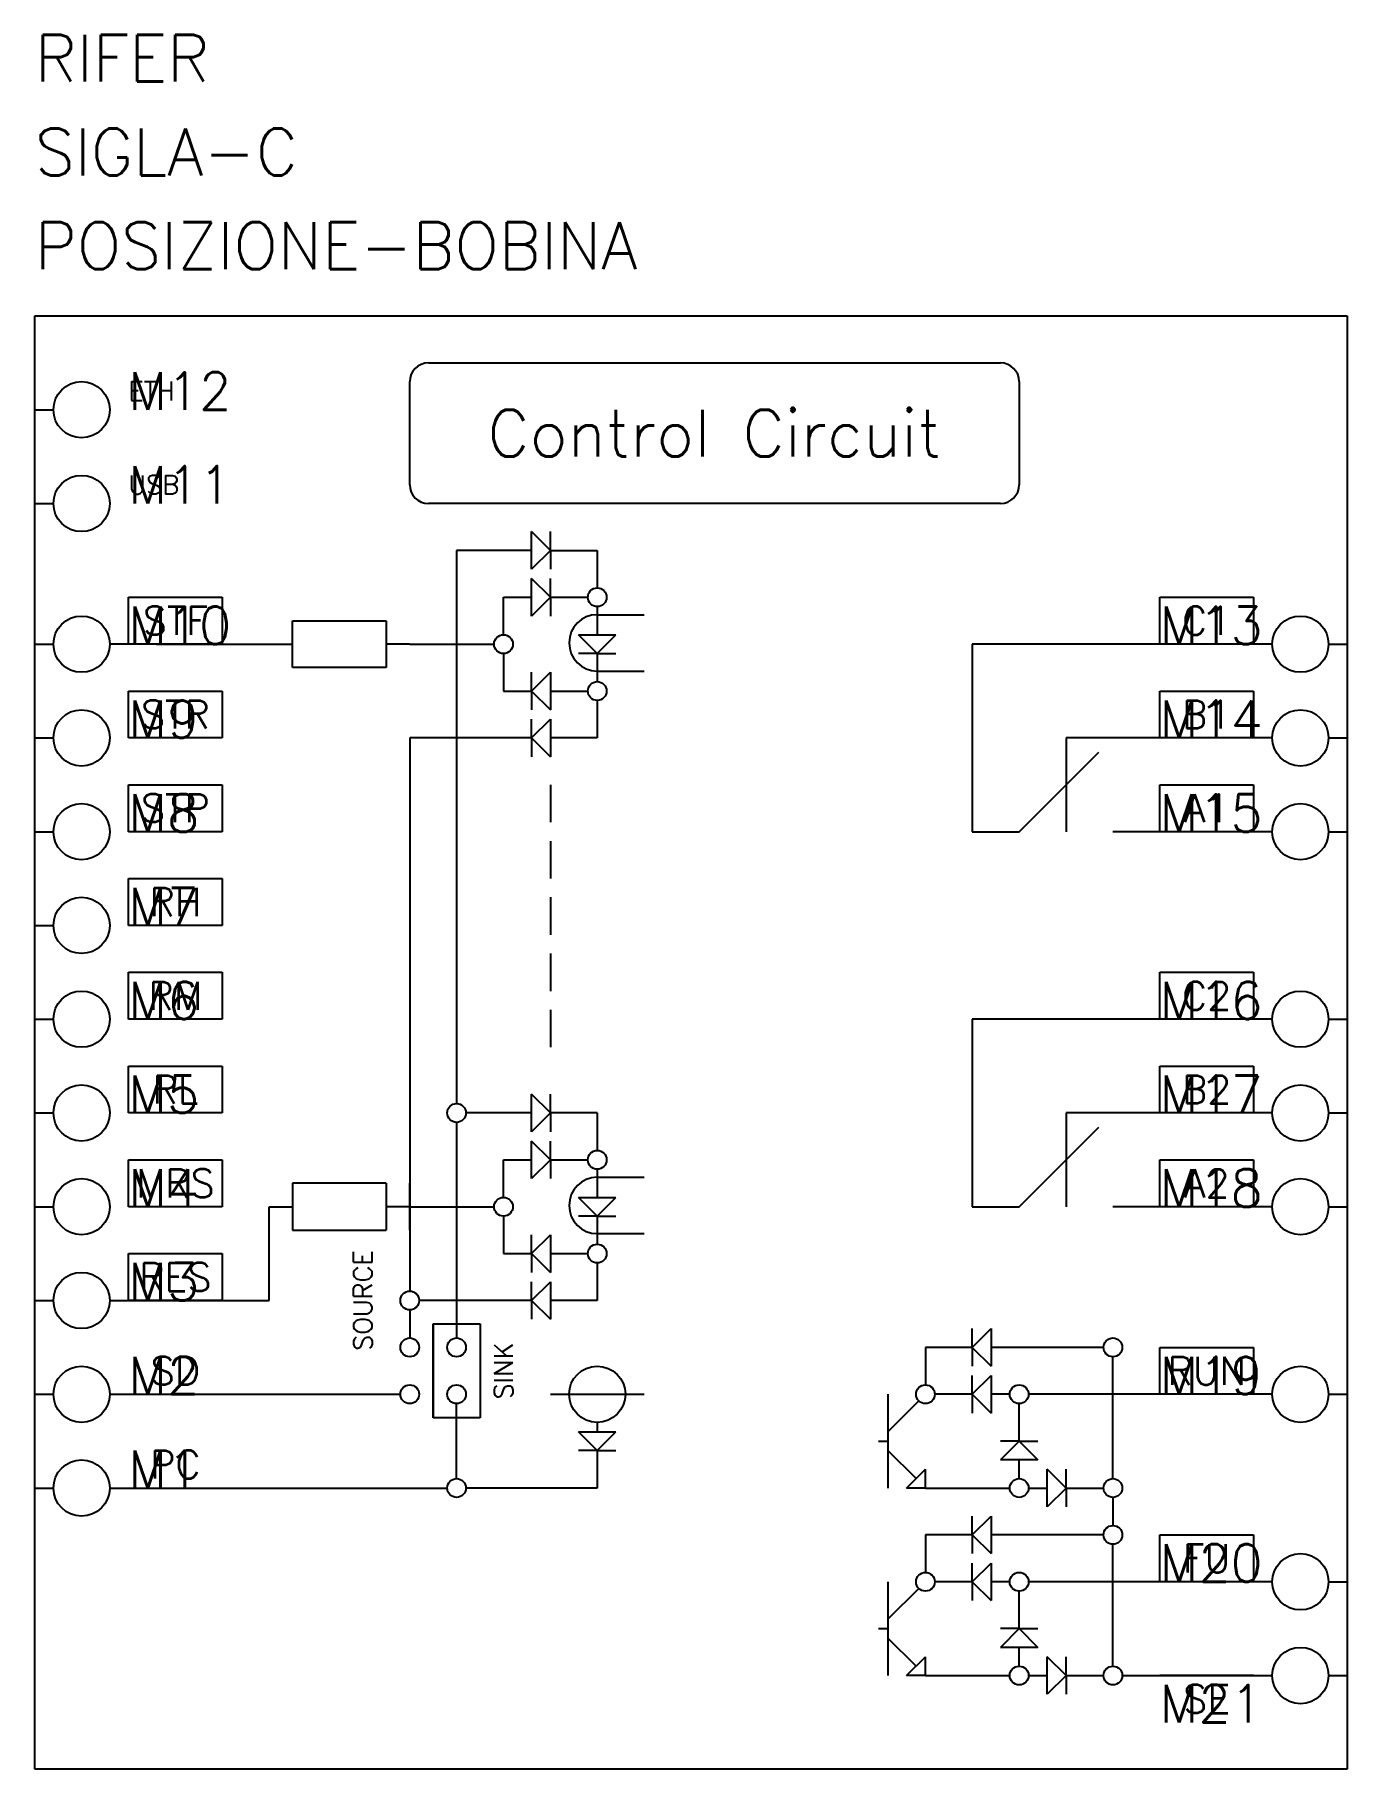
# Model space of a CAD drawing. Extents: x 0 to 70, y 0 to 92.5.
import ezdxf

# ---------------------------------------------------------------- set-up
doc = ezdxf.new("R2010")
doc.units = 0
doc.header["$LTSCALE"] = 4
doc.linetypes.add('CONTINUA', pattern=[0])
doc.linetypes.add('DASHED', pattern=[0.75, 0.5, -0.25])
doc.layers.get('0').update_dxf_attribs({"linetype": 'CONTINUOUS'})
doc.styles.get("Standard").update_dxf_attribs({"font": 'romans.shx'})

msp = doc.modelspace()

# ---------------------------------------------------------------- linework, layer by layer
at = {"linetype": 'CONTINUA'}
for p, q in [((0, 0), (0, 77.5)), ((0, 77.5), (70, 77.5)), ((70, 77.5), (70, 0)), ((21, 75), (51.5, 75)), ((20, 68.5), (20, 74)), ((52.5, 74), (52.5, 68.5)), ((0, 72.5), (1, 72.5)), ((0, 67.5), (1, 67.5)), ((51.5, 67.5), (21, 67.5)), ((26.5, 64), (26.5, 66)), ((27.5, 65), (26.5, 66)), ((27.5, 65), (27.5, 66)), ((26.5, 65), (22.5, 65)), ((22.5, 65), (22.5, 52.5)), ((27.5, 65), (26.5, 64)), ((27.5, 65), (27.5, 64)), ((27.5, 65), (30, 65)), ((30, 65), (30, 63)), ((26.5, 61.5), (26.5, 63.5)), ((27.5, 62.5), (26.5, 63.5)), ((27.5, 62.5), (27.5, 63.5)), ((5, 60), (5, 62.5)), ((5, 62.5), (10, 62.5)), ((10, 62.5), (10, 60)), ((25, 60.5), (25, 62.5)), ((25, 62.5), (26.5, 62.5)), ((27.5, 62.5), (26.5, 61.5)), ((27.5, 62.5), (29.5, 62.5)), ((27.5, 62.5), (27.5, 61.5)), ((30, 62), (30, 60.5)), ((60, 60), (60, 62.5)), ((60, 62.5), (65, 62.5)), ((65, 62.5), (65, 60)), ((13.75, 58.75), (13.75, 61.25)), ((13.75, 61.25), (18.75, 61.25)), ((18.75, 61.25), (18.75, 58.75)), ((30, 61.568), (32.5, 61.568)), ((29, 60.5), (31, 60.5)), ((30, 59.5), (29, 60.5)), ((30, 59.5), (31, 60.5)), ((0, 60), (1, 60)), ((5, 60), (4, 60)), ((10, 60), (5, 60)), ((6.5, 60), (13.75, 60)), ((20, 60), (18.75, 60)), ((20, 60), (22.5, 60)), ((22.5, 60), (24.5, 60)), ((25, 59.5), (25, 57.5)), ((30, 59.5), (29, 59.5)), ((30, 59.5), (30, 58)), ((30, 59.5), (31, 59.5)), ((66, 60), (50, 60)), ((50, 60), (50, 50)), ((65, 60), (60, 60)), ((69, 60), (70, 60)), ((18.75, 58.75), (13.75, 58.75)), ((26.5, 57.5), (27.5, 58.5)), ((26.5, 57.5), (26.5, 58.5)), ((27.5, 58.5), (27.5, 56.5)), ((30, 58.568), (32.5, 58.568)), ((5, 55), (5, 57.5)), ((5, 57.5), (10, 57.5)), ((10, 57.5), (10, 55)), ((25, 57.5), (26.5, 57.5)), ((26.5, 57.5), (27.5, 56.5)), ((26.5, 57.5), (26.5, 56.5)), ((27.5, 57.5), (29.5, 57.5)), ((60, 55), (60, 57.5)), ((60, 57.5), (65, 57.5)), ((65, 57.5), (65, 55)), ((30, 57), (30, 55)), ((26.5, 55), (27.5, 56)), ((26.5, 55), (26.5, 56)), ((27.5, 56), (27.5, 54)), ((0, 55), (1, 55)), ((10, 55), (5, 55)), ((22.5, 55), (20, 55)), ((20, 55), (20, 52.5)), ((26.5, 55), (22.5, 55)), ((26.5, 55), (27.5, 54)), ((26.5, 55), (26.5, 54)), ((30, 55), (27.5, 55)), ((66, 55), (55, 55)), ((55, 55), (55, 52.5)), ((65, 55), (60, 55)), ((69, 55), (70, 55)), ((52.5, 50), (56.743, 54.243)), ((5, 50), (5, 52.5)), ((5, 52.5), (10, 52.5)), ((10, 52.5), (10, 50)), ((20, 52.5), (20, 25.5)), ((22.5, 52.5), (22.5, 35.5)), ((55, 52.5), (55, 50)), ((60, 50), (60, 52.5)), ((60, 52.5), (65, 52.5)), ((65, 52.5), (65, 50)), ((0, 50), (1, 50)), ((10, 50), (5, 50)), ((50, 50), (52.5, 50)), ((66, 50), (57.5, 50)), ((65, 50), (60, 50)), ((69, 50), (70, 50)), ((5, 45), (5, 47.5)), ((5, 47.5), (10, 47.5)), ((10, 47.5), (10, 45)), ((0, 45), (1, 45)), ((10, 45), (5, 45)), ((5, 40), (5, 42.5)), ((5, 42.5), (10, 42.5)), ((10, 42.5), (10, 40)), ((60, 40), (60, 42.5)), ((60, 42.5), (65, 42.5)), ((65, 42.5), (65, 40)), ((0, 40), (1, 40)), ((10, 40), (5, 40)), ((66, 40), (50, 40)), ((50, 40), (50, 30)), ((65, 40), (60, 40)), ((69, 40), (70, 40)), ((5, 35), (5, 37.5)), ((5, 37.5), (10, 37.5)), ((10, 37.5), (10, 35)), ((60, 35), (60, 37.5)), ((60, 37.5), (65, 37.5)), ((65, 37.5), (65, 35)), ((26.5, 34), (26.5, 36)), ((27.5, 35), (26.5, 36)), ((27.5, 35), (27.5, 36)), ((0, 35), (1, 35)), ((10, 35), (5, 35)), ((22.5, 34.5), (22.5, 23)), ((26.5, 35), (23, 35)), ((27.5, 35), (26.5, 34)), ((30, 35), (27.5, 35)), ((27.5, 35), (27.5, 34)), ((30, 35), (30, 33)), ((52.5, 30), (56.743, 34.243)), ((66, 35), (55, 35)), ((55, 35), (55, 32.5)), ((65, 35), (60, 35)), ((69, 35), (70, 35)), ((26.5, 31.5), (26.5, 33.5)), ((27.5, 32.5), (26.5, 33.5)), ((27.5, 32.5), (27.5, 33.5)), ((5, 30), (5, 32.5)), ((5, 32.5), (10, 32.5)), ((10, 32.5), (10, 30)), ((25, 30.5), (25, 32.5)), ((25, 32.5), (26.5, 32.5)), ((27.5, 32.5), (26.5, 31.5)), ((27.5, 32.5), (29.5, 32.5)), ((27.5, 32.5), (27.5, 31.5)), ((55, 32.5), (55, 30)), ((60, 30), (60, 32.5)), ((60, 32.5), (65, 32.5)), ((65, 32.5), (65, 30)), ((30, 32), (30, 30.5)), ((30, 31.568), (32.5, 31.568)), ((18.75, 31.25), (13.75, 31.25)), ((13.75, 31.25), (13.75, 28.75)), ((18.75, 31.25), (18.75, 28.75)), ((20, 28.75), (20, 31.25)), ((0, 30), (1, 30)), ((10, 30), (5, 30)), ((12.5, 25), (12.5, 30)), ((12.5, 30), (13.75, 30)), ((20, 30), (18.75, 30)), ((20, 30), (22.5, 30)), ((22.5, 30), (24.5, 30)), ((29, 30.5), (31, 30.5)), ((30, 29.5), (29, 30.5)), ((30, 29.5), (31, 30.5)), ((50, 30), (52.5, 30)), ((66, 30), (57.5, 30)), ((65, 30), (60, 30)), ((69, 30), (70, 30)), ((13.75, 28.75), (18.75, 28.75)), ((25, 29.5), (25, 27.5)), ((30, 29.5), (29, 29.5)), ((30, 29.5), (30, 28)), ((30, 29.5), (31, 29.5)), ((26.5, 27.5), (27.5, 28.5)), ((26.5, 27.5), (26.5, 28.5)), ((27.5, 28.5), (27.5, 26.5)), ((30, 28.568), (32.5, 28.568)), ((5, 25), (5, 27.5)), ((5, 27.5), (10, 27.5)), ((10, 27.5), (10, 25)), ((25, 27.5), (26.5, 27.5)), ((26.5, 27.5), (27.5, 26.5)), ((26.5, 27.5), (26.5, 26.5)), ((27.5, 27.5), (29.5, 27.5)), ((30, 27), (30, 25)), ((26.5, 25), (27.5, 26)), ((26.5, 25), (26.5, 26)), ((27.5, 26), (27.5, 24)), ((0, 25), (1, 25)), ((4, 25), (12.5, 25)), ((10, 25), (5, 25)), ((10, 25), (5, 25)), ((22.5, 25), (20.5, 25)), ((26.5, 25), (22.5, 25)), ((26.5, 25), (27.5, 24)), ((26.5, 25), (26.5, 24)), ((30, 25), (27.5, 25)), ((20, 24.5), (20, 23)), ((21.25, 23.75), (23.75, 23.75)), ((21.25, 18.75), (21.25, 23.75)), ((21.25, 23.75), (21.25, 18.75)), ((23.75, 23.75), (23.75, 18.75)), ((50, 22.5), (51, 23.5)), ((50, 22.5), (50, 23.5)), ((51, 23.5), (51, 21.5)), ((50, 22.5), (47.5, 22.5)), ((47.5, 22.5), (47.5, 20.5)), ((50, 22.5), (51, 21.5)), ((50, 22.5), (50, 21.5)), ((57, 22.5), (51, 22.5)), ((60, 20), (60, 22.5)), ((60, 22.5), (65, 22.5)), ((65, 22.5), (65, 20)), ((57.5, 20), (57.5, 22)), ((50, 20), (51, 21)), ((50, 20), (50, 21)), ((51, 21), (51, 19)), ((0, 20), (1, 20)), ((4, 20), (19.5, 20)), ((22.5, 17.5), (22.5, 19.5)), ((27.5, 20), (32.5, 20)), ((45.5, 20), (45.5, 15)), ((47.146, 19.646), (45.5, 18)), ((50, 20), (48, 20)), ((50, 20), (51, 19)), ((50, 20), (50, 19)), ((52, 20), (51, 20)), ((52.5, 17.5), (52.5, 19.5)), ((66, 20), (53, 20)), ((57.5, 15.5), (57.5, 20)), ((65, 20), (60, 20)), ((69, 20), (70, 20)), ((23.75, 18.75), (21.25, 18.75)), ((30, 18.5), (30, 18)), ((22.5, 15.5), (22.5, 18.25)), ((29, 18), (31, 18)), ((30, 17), (29, 18)), ((30, 17), (31, 18)), ((30, 17), (29, 17)), ((30, 17), (30, 15)), ((30, 17), (31, 17)), ((45, 17.5), (45.5, 17.5)), ((47, 15.5), (45.5, 17)), ((52.5, 17.5), (51.5, 16.5)), ((52.5, 17.5), (51.5, 17.5)), ((52.5, 17.5), (53.5, 16.5)), ((52.5, 17.5), (53.5, 17.5)), ((46.5, 15), (47.5, 16)), ((47.5, 15), (47.5, 16)), ((53.5, 16.5), (51.5, 16.5)), ((52.5, 15.5), (52.5, 16.5)), ((54, 14), (54, 16)), ((55, 15), (54, 16)), ((55, 15), (55, 16)), ((0, 15), (1, 15)), ((4, 15), (22, 15)), ((30, 15), (23, 15)), ((47.5, 15), (46.5, 15)), ((47.5, 15), (50, 15)), ((50, 15), (52, 15)), ((53, 15), (54, 15)), ((55, 15), (54, 14)), ((55, 15), (57, 15)), ((55, 15), (55, 14)), ((57.5, 14.5), (57.5, 13)), ((50, 12.5), (51, 13.5)), ((50, 12.5), (50, 13.5)), ((51, 13.5), (51, 11.5)), ((50, 12.5), (47.5, 12.5)), ((47.5, 12.5), (47.5, 10.5)), ((50, 12.5), (51, 11.5)), ((50, 12.5), (50, 11.5)), ((57, 12.5), (51, 12.5)), ((60, 10), (60, 12.5)), ((60, 12.5), (65, 12.5)), ((65, 12.5), (65, 10)), ((57.5, 10), (57.5, 12)), ((50, 10), (51, 11)), ((50, 10), (50, 11)), ((51, 11), (51, 9)), ((45.5, 10), (45.5, 5)), ((47.146, 9.646), (45.5, 8)), ((50, 10), (48, 10)), ((50, 10), (51, 9)), ((50, 10), (50, 9)), ((52, 10), (51, 10)), ((52.5, 7.5), (52.5, 9.5)), ((66, 10), (53, 10)), ((57.5, 5.5), (57.5, 10)), ((65, 10), (60, 10)), ((69, 10), (70, 10)), ((45, 7.5), (45.5, 7.5)), ((52.5, 7.5), (51.5, 6.5)), ((52.5, 7.5), (51.5, 7.5)), ((52.5, 7.5), (53.5, 6.5)), ((52.5, 7.5), (53.5, 7.5)), ((47, 5.5), (45.5, 7)), ((53.5, 6.5), (51.5, 6.5)), ((52.5, 5.5), (52.5, 6.5)), ((46.5, 5), (47.5, 6)), ((47.5, 5), (47.5, 6)), ((54, 4), (54, 6)), ((55, 5), (54, 6)), ((55, 5), (55, 6)), ((47.5, 5), (46.5, 5)), ((47.5, 5), (50, 5)), ((50, 5), (52, 5)), ((53, 5), (54, 5)), ((55, 5), (54, 4)), ((55, 5), (57, 5)), ((55, 5), (55, 4)), ((58, 5), (66, 5)), ((60, 5), (65, 5)), ((65, 5), (60, 5)), ((69, 5), (70, 5)), ((70, 0), (0, 0))]:
    msp.add_line(p, q, dxfattribs=at)
at = {"linetype": 'DASHED'}
msp.add_line((27.5, 52.5), (27.5, 37.5), dxfattribs=at)
at = {"linetype": 'CONTINUA'}
for centre, radius in [((2.5, 72.5), 1.5), ((2.5, 67.5), 1.5), ((30, 62.5), 0.5), ((2.5, 60), 1.5), ((67.5, 60), 1.5), ((25, 60), 0.5), ((30, 57.5), 0.5), ((2.5, 55), 1.5), ((67.5, 55), 1.5), ((2.5, 50), 1.5), ((67.5, 50), 1.5), ((2.5, 45), 1.5), ((2.5, 40), 1.5), ((67.5, 40), 1.5), ((2.5, 35), 1.5), ((67.5, 35), 1.5), ((22.5, 35), 0.5), ((30, 32.5), 0.5), ((2.5, 30), 1.5), ((67.5, 30), 1.5), ((25, 30), 0.5), ((30, 27.5), 0.5), ((2.5, 25), 1.5), ((20, 25), 0.5), ((20, 22.5), 0.5), ((22.5, 22.5), 0.5), ((57.5, 22.5), 0.5), ((2.5, 20), 1.5), ((30, 20), 1.5), ((67.5, 20), 1.5), ((20, 20), 0.5), ((22.5, 20), 0.5), ((47.5, 20), 0.5), ((52.5, 20), 0.5), ((2.5, 15), 1.5), ((22.5, 15), 0.5), ((52.5, 15), 0.5), ((57.5, 15), 0.5), ((57.5, 12.5), 0.5), ((67.5, 10), 1.5), ((47.5, 10), 0.5), ((52.5, 10), 0.5), ((67.5, 5), 1.5), ((52.5, 5), 0.5), ((57.5, 5), 0.5)]:
    msp.add_circle(centre, radius, dxfattribs=at)
for centre, radius, start, end in [((21, 74), 1, 90, 180), ((51.5, 74), 1, 0, 90), ((21, 68.5), 1, 180, 270), ((51.5, 68.5), 1, 270, 0), ((30, 60.068), 1.5, 90, 270), ((30, 30.068), 1.5, 90, 270)]:
    msp.add_arc(centre, radius, start, end, dxfattribs=at)

# ---------------------------------------------------------------- texts
for s, width, heights, insert, char_height, attachment_point in [('ETH', 5, [0], (5, 74), 1, 1), ('Control Circuit', 32.5, [10], (36.25, 71.25), 2.5, 5), ('USB', 5, [0], (5, 69), 1, 1), ('STF', 5, [2.5], (7.5, 61.25), 1.5, 5), ('C1', 5, [2.5], (62.5, 61.25), 1.5, 5), ('STR', 5, [2.5], (7.5, 56.25), 1.5, 5), ('B1', 5, [2.5], (62.5, 56.25), 1.5, 5), ('STP', 5, [2.5], (7.5, 51.25), 1.5, 5), ('A1', 5, [2.5], (62.5, 51.25), 1.5, 5), ('RH', 5, [2.5], (7.5, 46.25), 1.5, 5), ('RM', 5, [2.5], (7.5, 41.25), 1.5, 5), ('C2', 5, [2.5], (62.5, 41.25), 1.5, 5), ('RL', 5, [2.5], (7.5, 36.25), 1.5, 5), ('B2', 5, [2.5], (62.5, 36.25), 1.5, 5), ('MRS', 5, [2.5], (7.5, 31.25), 1.5, 5), ('A2', 5, [2.5], (62.5, 31.25), 1.5, 5), ('RES', 5, [2.5], (7.5, 26.25), 1.5, 5), ('SD', 5, [2.5], (7.5, 21.25), 1.5, 5), ('RUN', 5, [2.5], (62.5, 21.25), 1.5, 5), ('PC', 5, [2.5], (7.5, 16.25), 1.5, 5), ('FU', 5, [2.5], (62.5, 11.25), 1.5, 5), ('SE', 5, [2.5], (62.5, 3.75), 1.5, 5)]:
    msp.add_mtext_dynamic_manual_height_columns(s, width=width, gutter_width=1, heights=heights, dxfattribs=dict(at, insert=insert, char_height=char_height, attachment_point=attachment_point))
at = {"linetype": 'CONTINUA', "char_height": 1, "attachment_point": 5, "rotation": 90}
for s, insert in [('SOURCE', (17.5, 25)), ('SINK', (25, 21.25))]:
    msp.add_mtext_dynamic_manual_height_columns(s, width=5, gutter_width=1, heights=[2.5], dxfattribs=dict(at, insert=insert))
at = {"color": 3, "linetype": 'CONTINUA'}
for tag, p, s, flags in [('RIFER', (0, 90), 'RIFER ?', 8), ('SIGLA-C', (0, 85), 'SIGLA ?', 9)]:
    msp.add_attdef(tag, p, s, height=2.5, dxfattribs=dict(at, flags=flags))
msp.add_attdef('POSIZIONE-BOBINA', (0, 80), '', height=2.5, dxfattribs=at)
at = {"color": 4, "linetype": 'CONTINUA', "flags": 8}
for tag, p in [('M12', (5, 72.5)), ('M11', (5, 67.5)), ('M10', (5, 60)), ('M13', (60, 60)), ('M9', (5, 55)), ('M14', (60, 55)), ('M8', (5, 50)), ('M15', (60, 50)), ('M7', (5, 45)), ('M6', (5, 40)), ('M16', (60, 40)), ('M5', (5, 35)), ('M17', (60, 35)), ('M4', (5, 30)), ('M18', (60, 30)), ('M3', (5, 25)), ('M2', (5, 20)), ('M19', (60, 20)), ('M1', (5, 15)), ('M20', (60, 10)), ('M21', (60, 2.5))]:
    msp.add_attdef(tag, p, '', height=2, dxfattribs=at)
at = {"linetype": 'CONTINUA', "flags": 9}
for tag, p, s, height in [('F12', (0, 72.5), '', 0.00001), ('F16', (0, 72.5), '', 0.00001), ('F11', (0, 67.5), '', 0.00001), ('F15', (0, 67.5), '', 0.00001), ('F10', (0, 60), '', 0.00001), ('F14', (0, 60), '', 0.00001), ('F13', (70, 60), '', 0.00001), ('F17', (70, 60), '', 0.00001), ('F9', (0, 55), '', 0.00001), ('F13', (0, 55), '', 0.00001), ('F14', (70, 55), '', 0.00001), ('F18', (70, 55), '', 0.00001), ('F8', (0, 50), '', 0.00001), ('F12', (0, 50), '', 0.00001), ('F15', (70, 50), '', 0.00001), ('F19', (70, 50), '', 0.00001), ('F7', (0, 45), '', 0.00001), ('F11', (0, 45), '', 0.00001), ('F6', (0, 40), '', 0.00001), ('F10', (0, 40), '', 0.00001), ('F16', (70, 40), '', 0.00001), ('F20', (70, 40), '', 0.00001), ('F5', (0, 35), '', 0.00001), ('F9', (0, 35), '', 0.00001), ('F17', (70, 35), '', 0.00001), ('F21', (70, 35), '', 0.00001), ('F4', (0, 30), '', 0.00001), ('F8', (0, 30), '', 0.00001), ('F18', (70, 30), '', 0.00001), ('F22', (70, 30), '', 0.00001), ('F3', (0, 25), '', 0.00001), ('F7', (0, 25), '', 0.00001), ('F2', (0, 20), '', 0.00001), ('F6', (0, 20), '', 0.00001), ('F19', (70, 20), '', 0.00001), ('F23', (70, 20), '', 0.00001), ('F1', (0, 15), '', 0.00001), ('F5', (0, 15), '', 0.00001), ('F24', (70, 15), '', 0.00001), ('F4', (0, 10), '', 0.00001), ('F20', (70, 10), '', 0.00001), ('F25', (70, 10), '', 0.00001), ('F3', (0, 5), '', 0.00001), ('F21', (70, 5), '', 0.00001), ('F26', (70, 5), '', 0.00001), ('TIPOSIG', (0, 0), '4', 0.00000001), ('POSIZIONE-C', (0, 0), '', 0.00000001), ('T-CONTATTO', (0, 0), '', 0.00000001), ('DESCRIZIONE-C', (0, 0), '', 0.00000001), ('F2', (0, 0), '', 0.00001), ('F27', (70, 0), '', 0.00001)]:
    msp.add_attdef(tag, p, s, height=height, dxfattribs=at)

doc.saveas('drawing.dxf')
